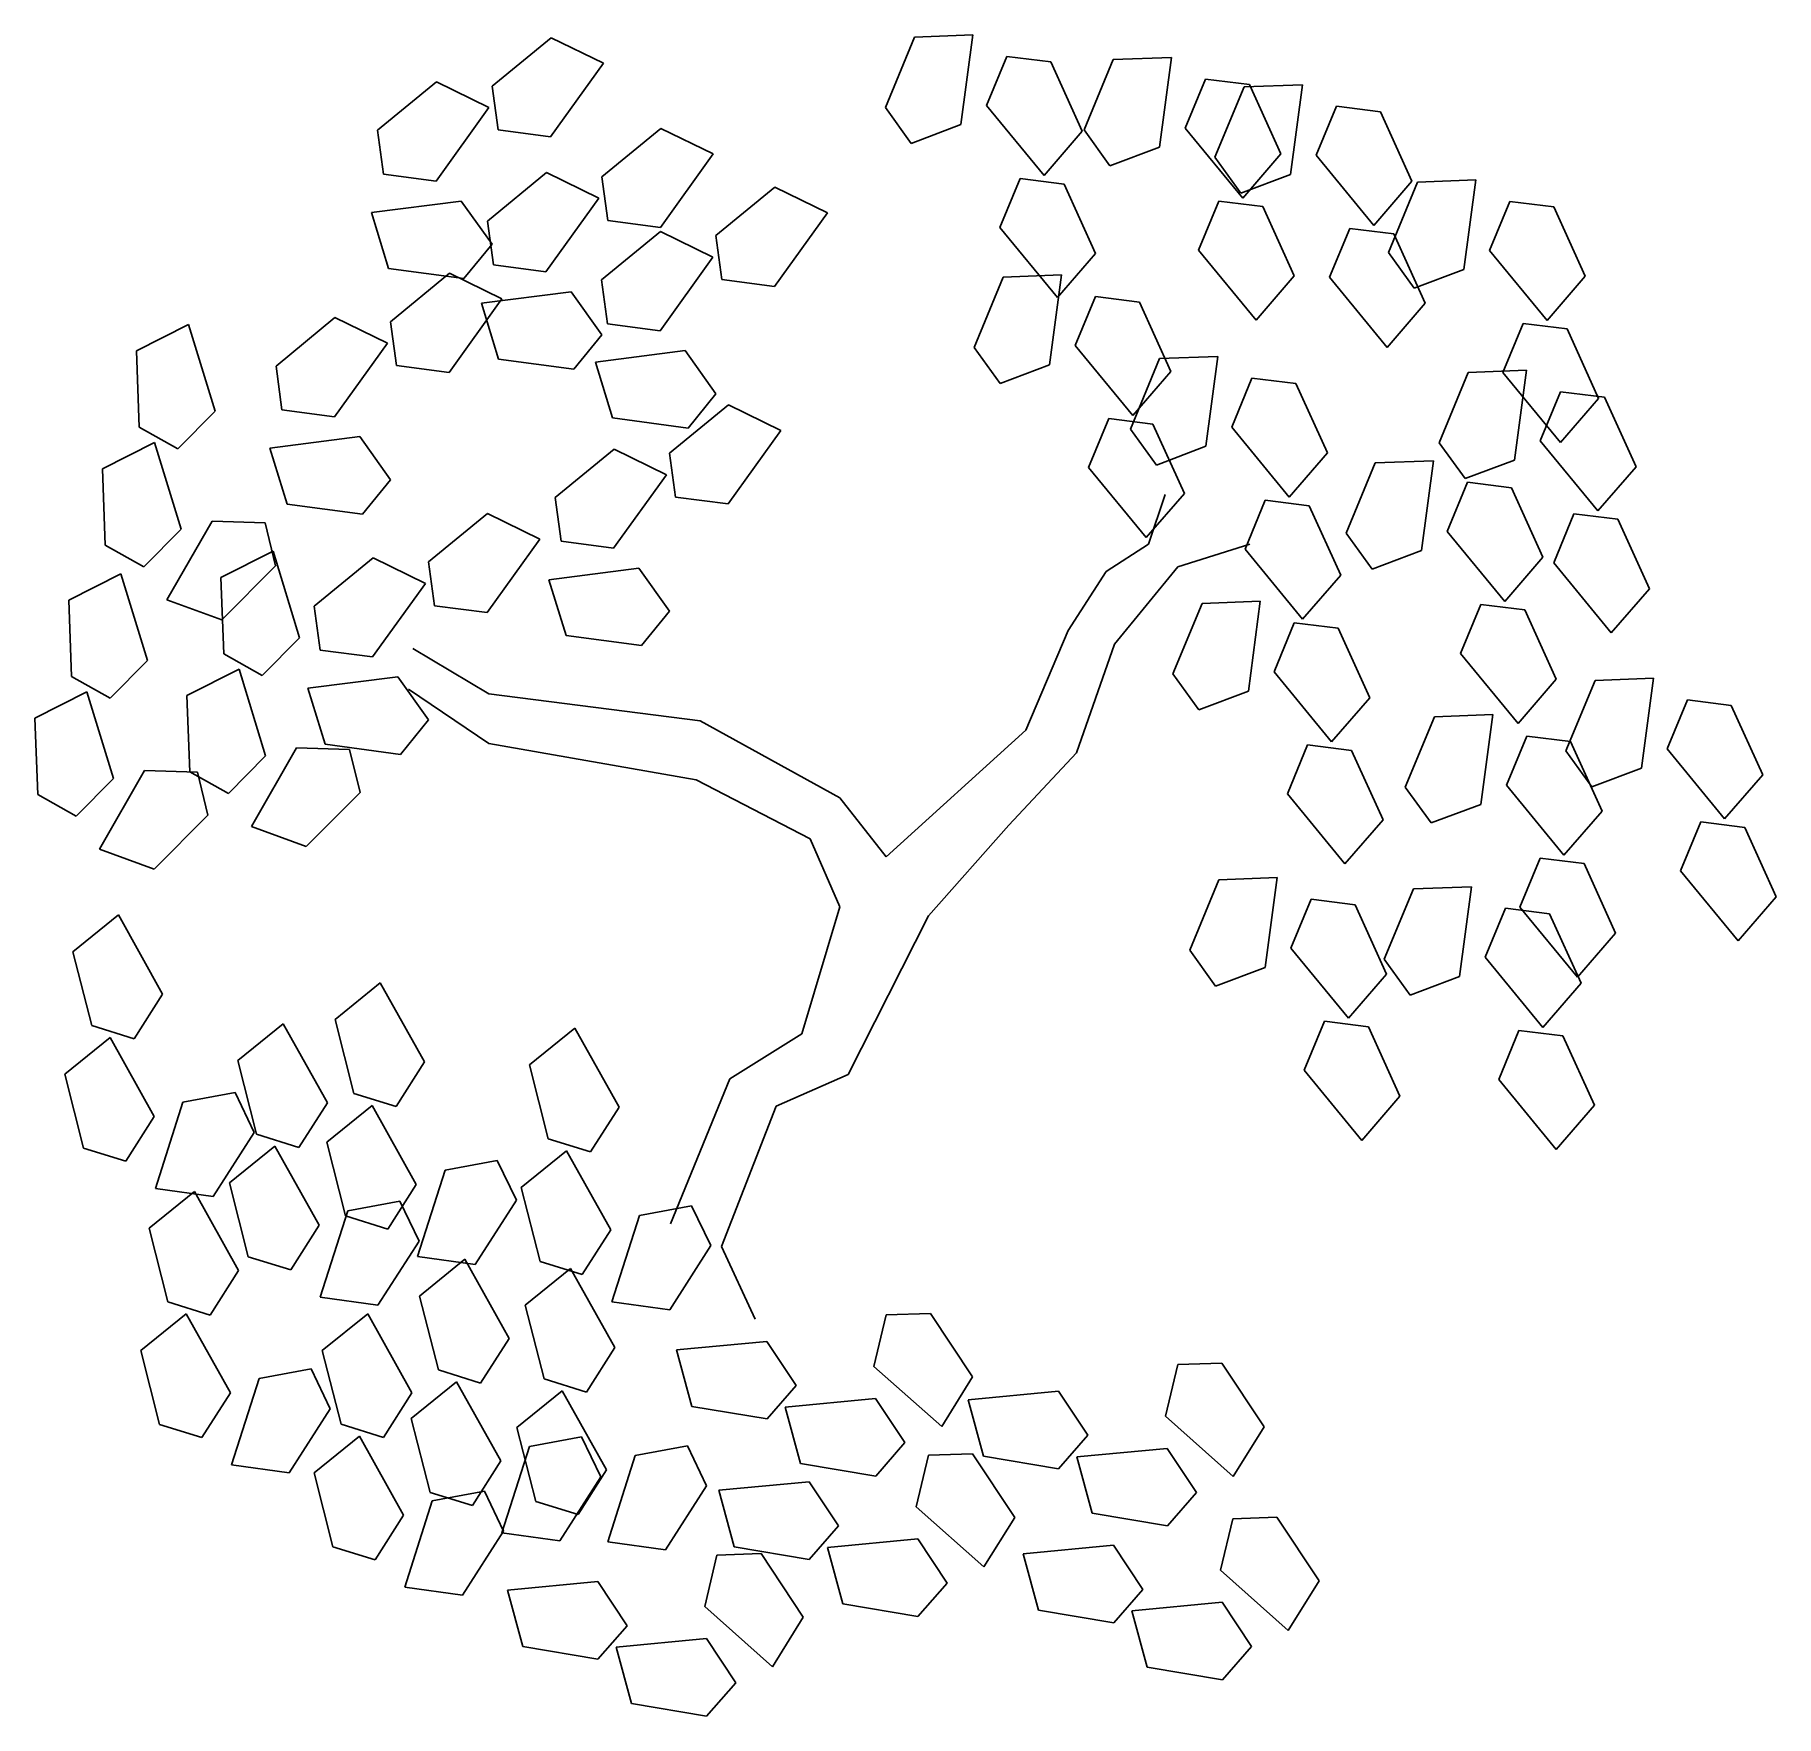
# Model space of a CAD drawing. Header units: millimetres. Extents: x 315.81 to 317.62, y 2603 to 2604.74.
import ezdxf

# ---------------------------------------------------------------- set-up
doc = ezdxf.new("R2010")
doc.units = ezdxf.units.MM
doc.header["$LTSCALE"] = 10
doc.layers.add('Vegetais', color=94, linetype='Continuous')

msp = doc.modelspace()

# ---------------------------------------------------------------- linework, layer by layer
at = {"layer": 'Vegetais'}
for p, q in [((316.2855, 2604.6843), (316.3466, 2604.7344)), ((316.3466, 2604.7344), (316.4009, 2604.7079)), ((316.6931, 2604.6621), (316.7233, 2604.7351)), ((316.7233, 2604.7351), (316.7838, 2604.7373)), ((316.7838, 2604.7373), (316.7714, 2604.6443)), ((316.4009, 2604.7079), (316.3461, 2604.6317)), ((316.798, 2604.6642), (316.8189, 2604.715)), ((316.8189, 2604.715), (316.8645, 2604.7093)), ((316.8645, 2604.7093), (316.8971, 2604.6374)), ((316.899, 2604.6388), (316.9293, 2604.7117)), ((316.9293, 2604.7117), (316.9897, 2604.714)), ((316.9897, 2604.714), (316.9773, 2604.6209)), ((316.1668, 2604.6385), (316.2279, 2604.6885)), ((316.2279, 2604.6885), (316.2823, 2604.662)), ((317.0039, 2604.6408), (317.0248, 2604.6916)), ((317.0248, 2604.6916), (317.0704, 2604.6859)), ((316.2917, 2604.6388), (316.2855, 2604.6843)), ((317.0347, 2604.6105), (317.065, 2604.6835)), ((317.065, 2604.6835), (317.1254, 2604.6857)), ((317.0704, 2604.6859), (317.1031, 2604.614)), ((317.1254, 2604.6857), (317.113, 2604.5927)), ((316.2823, 2604.662), (316.2275, 2604.5858)), ((316.72, 2604.6249), (316.6931, 2604.6621)), ((316.8576, 2604.5917), (316.798, 2604.6642)), ((317.1397, 2604.6126), (317.1606, 2604.6634)), ((317.1606, 2604.6634), (317.2061, 2604.6577)), ((317.2061, 2604.6577), (317.2388, 2604.5858)), ((316.173, 2604.593), (316.1668, 2604.6385)), ((316.3461, 2604.6317), (316.2917, 2604.6388)), ((316.3994, 2604.5904), (316.4605, 2604.6404)), ((316.4605, 2604.6404), (316.5148, 2604.614)), ((316.7714, 2604.6443), (316.72, 2604.6249)), ((316.8971, 2604.6374), (316.8576, 2604.5917)), ((316.9259, 2604.6016), (316.899, 2604.6388)), ((317.0635, 2604.5683), (317.0039, 2604.6408)), ((316.9773, 2604.6209), (316.9259, 2604.6016)), ((316.5148, 2604.614), (316.46, 2604.5377)), ((317.0616, 2604.5733), (317.0347, 2604.6105)), ((317.1031, 2604.614), (317.0635, 2604.5683)), ((317.1992, 2604.54), (317.1397, 2604.6126)), ((316.2275, 2604.5858), (316.173, 2604.593)), ((316.2808, 2604.5445), (316.3418, 2604.5946)), ((316.3418, 2604.5946), (316.3962, 2604.5681)), ((316.4056, 2604.5449), (316.3994, 2604.5904)), ((316.8118, 2604.5378), (316.8328, 2604.5885)), ((316.8328, 2604.5885), (316.8783, 2604.5828)), ((316.8783, 2604.5828), (316.911, 2604.5109)), ((317.113, 2604.5927), (317.0616, 2604.5733)), ((317.2388, 2604.5858), (317.1992, 2604.54)), ((317.2144, 2604.512), (317.2447, 2604.5849)), ((317.2447, 2604.5849), (317.3051, 2604.5872)), ((317.3051, 2604.5872), (317.2927, 2604.4941)), ((316.1604, 2604.5532), (316.2536, 2604.5652)), ((316.2536, 2604.5652), (316.2855, 2604.5205)), ((316.3962, 2604.5681), (316.3414, 2604.4918)), ((316.5176, 2604.5294), (316.5787, 2604.5795)), ((316.5787, 2604.5795), (316.6331, 2604.553)), ((317.0178, 2604.5144), (317.0387, 2604.5652)), ((317.0387, 2604.5652), (317.0842, 2604.5595)), ((317.3193, 2604.514), (317.3403, 2604.5648)), ((317.3403, 2604.5648), (317.3858, 2604.5591)), ((316.1782, 2604.4954), (316.1604, 2604.5532)), ((316.2869, 2604.499), (316.2808, 2604.5445)), ((316.46, 2604.5377), (316.4056, 2604.5449)), ((316.6331, 2604.553), (316.5783, 2604.4767)), ((317.0842, 2604.5595), (317.1169, 2604.4876)), ((317.3858, 2604.5591), (317.4185, 2604.4872)), ((316.399, 2604.4835), (316.4601, 2604.5336)), ((316.4601, 2604.5336), (316.5144, 2604.5071)), ((316.5238, 2604.4839), (316.5176, 2604.5294)), ((316.8714, 2604.4652), (316.8118, 2604.5378)), ((317.1535, 2604.4862), (317.1744, 2604.5369)), ((317.1744, 2604.5369), (317.22, 2604.5312)), ((317.22, 2604.5312), (317.2527, 2604.4593)), ((316.2855, 2604.5205), (316.2564, 2604.4849)), ((316.911, 2604.5109), (316.8714, 2604.4652)), ((317.0773, 2604.4418), (317.0178, 2604.5144)), ((317.2413, 2604.4748), (317.2144, 2604.512)), ((317.3789, 2604.4415), (317.3193, 2604.514)), ((316.2564, 2604.4849), (316.1782, 2604.4954)), ((316.1803, 2604.4402), (316.2414, 2604.4903)), ((316.2414, 2604.4903), (316.2957, 2604.4638)), ((316.3414, 2604.4918), (316.2869, 2604.499)), ((316.5144, 2604.5071), (316.4596, 2604.4309)), ((317.2927, 2604.4941), (317.2413, 2604.4748)), ((316.4052, 2604.438), (316.399, 2604.4835)), ((316.5783, 2604.4767), (316.5238, 2604.4839)), ((316.7851, 2604.4134), (316.8153, 2604.4863)), ((316.8153, 2604.4863), (316.8758, 2604.4886)), ((316.8758, 2604.4886), (316.8634, 2604.3955)), ((317.1169, 2604.4876), (317.0773, 2604.4418)), ((317.2131, 2604.4136), (317.1535, 2604.4862)), ((317.4185, 2604.4872), (317.3789, 2604.4415)), ((316.2957, 2604.4638), (316.2409, 2604.3875)), ((316.2744, 2604.4593), (316.3675, 2604.4712)), ((316.2921, 2604.4015), (316.2744, 2604.4593)), ((316.3675, 2604.4712), (316.3994, 2604.4265)), ((316.89, 2604.4155), (316.9109, 2604.4662)), ((316.9109, 2604.4662), (316.9565, 2604.4605)), ((316.9565, 2604.4605), (316.9891, 2604.3886)), ((317.2527, 2604.4593), (317.2131, 2604.4136)), ((315.9169, 2604.4099), (315.9709, 2604.4372)), ((315.9709, 2604.4372), (315.9985, 2604.3474)), ((316.0617, 2604.3943), (316.1227, 2604.4444)), ((316.1227, 2604.4444), (316.1771, 2604.4179)), ((316.1865, 2604.3947), (316.1803, 2604.4402)), ((316.4596, 2604.4309), (316.4052, 2604.438)), ((317.3332, 2604.3876), (317.3541, 2604.4384)), ((317.3541, 2604.4384), (317.3997, 2604.4327)), ((316.1771, 2604.4179), (316.1223, 2604.3417)), ((316.3994, 2604.4265), (316.3704, 2604.391)), ((317.3997, 2604.4327), (317.4323, 2604.3608)), ((315.9199, 2604.331), (315.9169, 2604.4099)), ((316.3704, 2604.391), (316.2921, 2604.4015)), ((316.3926, 2604.3983), (316.4857, 2604.4103)), ((316.4857, 2604.4103), (316.5176, 2604.3656)), ((316.812, 2604.3762), (316.7851, 2604.4134)), ((316.9496, 2604.3429), (316.89, 2604.4155)), ((316.9472, 2604.3289), (316.9774, 2604.4019)), ((316.9774, 2604.4019), (317.0378, 2604.4041)), ((317.0378, 2604.4041), (317.0254, 2604.3111)), ((316.0678, 2604.3488), (316.0617, 2604.3943)), ((316.2409, 2604.3875), (316.1865, 2604.3947)), ((316.4103, 2604.3405), (316.3926, 2604.3983)), ((316.8634, 2604.3955), (316.812, 2604.3762)), ((316.9891, 2604.3886), (316.9496, 2604.3429)), ((317.0521, 2604.331), (317.073, 2604.3818)), ((317.073, 2604.3818), (317.1186, 2604.3761)), ((317.267, 2604.3148), (317.2973, 2604.3877)), ((317.2973, 2604.3877), (317.3577, 2604.39)), ((317.3928, 2604.315), (317.3332, 2604.3876)), ((317.3577, 2604.39), (317.3453, 2604.2969)), ((316.5176, 2604.3656), (316.4886, 2604.33)), ((317.1186, 2604.3761), (317.1512, 2604.3042)), ((317.3719, 2604.3169), (317.3928, 2604.3676)), ((317.3928, 2604.3676), (317.4384, 2604.3619)), ((315.9985, 2604.3474), (315.9598, 2604.3084)), ((316.1223, 2604.3417), (316.0678, 2604.3488)), ((316.4695, 2604.304), (316.5306, 2604.3541)), ((316.5306, 2604.3541), (316.5849, 2604.3276)), ((317.4323, 2604.3608), (317.3928, 2604.315)), ((317.4384, 2604.3619), (317.4711, 2604.29)), ((315.9598, 2604.3084), (315.9199, 2604.331)), ((316.4886, 2604.33), (316.4103, 2604.3405)), ((316.5849, 2604.3276), (316.5301, 2604.2514)), ((316.9038, 2604.289), (316.9248, 2604.3398)), ((316.9248, 2604.3398), (316.9703, 2604.3341)), ((316.9741, 2604.2917), (316.9472, 2604.3289)), ((316.9703, 2604.3341), (317.003, 2604.2622)), ((317.1117, 2604.2584), (317.0521, 2604.331)), ((315.8817, 2604.2877), (315.9357, 2604.3149)), ((315.9357, 2604.3149), (315.9633, 2604.2252)), ((316.0553, 2604.3091), (316.1484, 2604.3211)), ((316.1484, 2604.3211), (316.1803, 2604.2764)), ((317.0254, 2604.3111), (316.9741, 2604.2917)), ((317.2939, 2604.2776), (317.267, 2604.3148)), ((317.4315, 2604.2443), (317.3719, 2604.3169)), ((316.073, 2604.2513), (316.0553, 2604.3091)), ((316.3508, 2604.2582), (316.4119, 2604.3082)), ((316.4119, 2604.3082), (316.4663, 2604.2817)), ((316.4757, 2604.2585), (316.4695, 2604.304)), ((317.1512, 2604.3042), (317.1117, 2604.2584)), ((317.1706, 2604.221), (317.2008, 2604.2939)), ((317.2008, 2604.2939), (317.2613, 2604.2962)), ((317.2613, 2604.2962), (317.2489, 2604.2031)), ((317.3453, 2604.2969), (317.2939, 2604.2776)), ((315.8846, 2604.2087), (315.8817, 2604.2877)), ((316.1803, 2604.2764), (316.1513, 2604.2408)), ((316.4663, 2604.2817), (316.4115, 2604.2055)), ((316.9634, 2604.2165), (316.9038, 2604.289)), ((317.2755, 2604.223), (317.2964, 2604.2738)), ((317.2964, 2604.2738), (317.342, 2604.2681)), ((317.4711, 2604.29), (317.4315, 2604.2443)), ((316.357, 2604.2127), (316.3508, 2604.2582)), ((316.5301, 2604.2514), (316.4757, 2604.2585)), ((317.003, 2604.2622), (316.9634, 2604.2165)), ((317.0659, 2604.2046), (317.0869, 2604.2553)), ((317.0869, 2604.2553), (317.1324, 2604.2496)), ((317.342, 2604.2681), (317.3746, 2604.1962)), ((316.1513, 2604.2408), (316.073, 2604.2513)), ((316.2197, 2604.1915), (316.2808, 2604.2415)), ((316.2808, 2604.2415), (316.3351, 2604.215)), ((317.1324, 2604.2496), (317.1651, 2604.1777)), ((317.3858, 2604.1904), (317.4067, 2604.2412)), ((317.4067, 2604.2412), (317.4523, 2604.2355)), ((315.9633, 2604.2252), (315.9246, 2604.1862)), ((315.9486, 2604.1521), (315.9955, 2604.2335)), ((315.9955, 2604.2335), (316.0503, 2604.2319)), ((316.0503, 2604.2319), (316.0611, 2604.1872)), ((317.1975, 2604.1838), (317.1706, 2604.221)), ((317.3351, 2604.1505), (317.2755, 2604.223)), ((317.4523, 2604.2355), (317.4849, 2604.1636)), ((315.9246, 2604.1862), (315.8846, 2604.2087)), ((316.0045, 2604.1751), (316.0585, 2604.2024)), ((316.0585, 2604.2024), (316.086, 2604.1126)), ((316.3351, 2604.215), (316.2803, 2604.1388)), ((316.4115, 2604.2055), (316.357, 2604.2127)), ((317.1255, 2604.132), (317.0659, 2604.2046)), ((317.2489, 2604.2031), (317.1975, 2604.1838)), ((316.0611, 2604.1872), (316.0054, 2604.1313)), ((316.1011, 2604.1456), (316.1622, 2604.1956)), ((316.1622, 2604.1956), (316.2165, 2604.1691)), ((316.2259, 2604.146), (316.2197, 2604.1915)), ((316.3444, 2604.1729), (316.4376, 2604.1849)), ((316.4376, 2604.1849), (316.4695, 2604.1402)), ((317.3746, 2604.1962), (317.3351, 2604.1505)), ((317.4454, 2604.1179), (317.3858, 2604.1904)), ((315.8469, 2604.1517), (315.9008, 2604.1789)), ((315.9008, 2604.1789), (315.9284, 2604.0892)), ((316.0074, 2604.0962), (316.0045, 2604.1751)), ((316.2165, 2604.1691), (316.1617, 2604.0929)), ((316.3622, 2604.1151), (316.3444, 2604.1729)), ((317.1651, 2604.1777), (317.1255, 2604.132)), ((315.8498, 2604.0727), (315.8469, 2604.1517)), ((316.0054, 2604.1313), (315.9486, 2604.1521)), ((316.991, 2604.0754), (317.0213, 2604.1484)), ((317.0213, 2604.1484), (317.0817, 2604.1506)), ((317.0817, 2604.1506), (317.0693, 2604.0576)), ((317.2893, 2604.0966), (317.3103, 2604.1474)), ((317.3103, 2604.1474), (317.3558, 2604.1417)), ((317.4849, 2604.1636), (317.4454, 2604.1179)), ((316.1073, 2604.1001), (316.1011, 2604.1456)), ((316.2803, 2604.1388), (316.2259, 2604.146)), ((316.4695, 2604.1402), (316.4404, 2604.1046)), ((317.3558, 2604.1417), (317.3885, 2604.0698)), ((316.086, 2604.1126), (316.0474, 2604.0736)), ((316.4404, 2604.1046), (316.3622, 2604.1151)), ((317.0959, 2604.0775), (317.1168, 2604.1283)), ((317.1168, 2604.1283), (317.1624, 2604.1226)), ((317.1624, 2604.1226), (317.1951, 2604.0507)), ((316.0474, 2604.0736), (316.0074, 2604.0962)), ((316.1617, 2604.0929), (316.1073, 2604.1001)), ((317.3489, 2604.024), (317.2893, 2604.0966)), ((315.9284, 2604.0892), (315.8897, 2604.0502)), ((315.9693, 2604.0529), (316.0233, 2604.0802)), ((316.0233, 2604.0802), (316.0508, 2603.9904)), ((317.0179, 2604.0382), (316.991, 2604.0754)), ((317.1555, 2604.0049), (317.0959, 2604.0775)), ((315.8116, 2604.0294), (315.8656, 2604.0567)), ((315.8897, 2604.0502), (315.8498, 2604.0727)), ((315.8656, 2604.0567), (315.8932, 2603.9669)), ((316.0947, 2604.0604), (316.1878, 2604.0723)), ((316.1124, 2604.0026), (316.0947, 2604.0604)), ((316.1878, 2604.0723), (316.2197, 2604.0276)), ((317.0693, 2604.0576), (317.0179, 2604.0382)), ((317.3885, 2604.0698), (317.3489, 2604.024)), ((317.3984, 2603.9956), (317.4287, 2604.0685)), ((317.4287, 2604.0685), (317.4891, 2604.0708)), ((317.4891, 2604.0708), (317.4767, 2603.9777)), ((315.9722, 2603.974), (315.9693, 2604.0529)), ((317.1951, 2604.0507), (317.1555, 2604.0049)), ((317.5033, 2603.9977), (317.5243, 2604.0484)), ((317.5243, 2604.0484), (317.5698, 2604.0427)), ((317.5698, 2604.0427), (317.6025, 2603.9708)), ((315.8146, 2603.9505), (315.8116, 2604.0294)), ((316.2197, 2604.0276), (316.1907, 2603.992)), ((317.2319, 2603.9581), (317.2622, 2604.031)), ((317.2622, 2604.031), (317.3226, 2604.0333)), ((317.3226, 2604.0333), (317.3102, 2603.9402)), ((316.1907, 2603.992), (316.1124, 2604.0026)), ((317.3368, 2603.9602), (317.3578, 2604.0109)), ((317.3578, 2604.0109), (317.4033, 2604.0052)), ((317.4033, 2604.0052), (317.436, 2603.9333)), ((316.0508, 2603.9904), (316.0122, 2603.9514)), ((316.0362, 2603.9174), (316.083, 2603.9988)), ((316.083, 2603.9988), (316.1379, 2603.9971)), ((316.1379, 2603.9971), (316.1487, 2603.9525)), ((317.1098, 2603.9511), (317.1307, 2604.0018)), ((317.1307, 2604.0018), (317.1762, 2603.9961)), ((317.1762, 2603.9961), (317.2089, 2603.9242)), ((317.4253, 2603.9584), (317.3984, 2603.9956)), ((317.5629, 2603.9251), (317.5033, 2603.9977)), ((315.8932, 2603.9669), (315.8545, 2603.9279)), ((315.8786, 2603.8939), (315.9254, 2603.9753)), ((315.9254, 2603.9753), (315.9803, 2603.9736)), ((316.0122, 2603.9514), (315.9722, 2603.974)), ((315.9803, 2603.9736), (315.991, 2603.929)), ((317.4767, 2603.9777), (317.4253, 2603.9584)), ((317.6025, 2603.9708), (317.5629, 2603.9251)), ((315.8545, 2603.9279), (315.8146, 2603.9505)), ((316.1487, 2603.9525), (316.093, 2603.8965)), ((317.1694, 2603.8785), (317.1098, 2603.9511)), ((317.2588, 2603.9209), (317.2319, 2603.9581)), ((317.3964, 2603.8876), (317.3368, 2603.9602)), ((317.3102, 2603.9402), (317.2588, 2603.9209)), ((317.436, 2603.9333), (317.3964, 2603.8876)), ((315.991, 2603.929), (315.9353, 2603.873)), ((316.093, 2603.8965), (316.0362, 2603.9174)), ((317.2089, 2603.9242), (317.1694, 2603.8785)), ((317.5172, 2603.8712), (317.5381, 2603.922)), ((317.5381, 2603.922), (317.5837, 2603.9163)), ((317.5837, 2603.9163), (317.6163, 2603.8444)), ((315.9353, 2603.873), (315.8786, 2603.8939)), ((317.3507, 2603.8337), (317.3716, 2603.8845)), ((317.3716, 2603.8845), (317.4172, 2603.8788)), ((317.4172, 2603.8788), (317.4498, 2603.8069)), ((317.0085, 2603.7891), (317.0388, 2603.862)), ((317.0388, 2603.862), (317.0992, 2603.8643)), ((317.0992, 2603.8643), (317.0868, 2603.7712)), ((317.5768, 2603.7987), (317.5172, 2603.8712)), ((317.1134, 2603.7911), (317.1343, 2603.8419)), ((317.1343, 2603.8419), (317.1799, 2603.8362)), ((317.21, 2603.7797), (317.2403, 2603.8526)), ((317.2403, 2603.8526), (317.3007, 2603.8549)), ((317.3007, 2603.8549), (317.2883, 2603.7618)), ((317.6163, 2603.8444), (317.5768, 2603.7987)), ((315.8512, 2603.7876), (315.8982, 2603.8256)), ((315.8982, 2603.8256), (315.9441, 2603.7437)), ((317.1799, 2603.8362), (317.2126, 2603.7643)), ((317.3149, 2603.7818), (317.3358, 2603.8325)), ((317.3358, 2603.8325), (317.3814, 2603.8268)), ((317.4103, 2603.7612), (317.3507, 2603.8337)), ((317.3814, 2603.8268), (317.4141, 2603.7549)), ((317.4498, 2603.8069), (317.4103, 2603.7612)), ((315.8707, 2603.7111), (315.8512, 2603.7876)), ((317.0354, 2603.7519), (317.0085, 2603.7891)), ((317.173, 2603.7186), (317.1134, 2603.7911)), ((317.0868, 2603.7712), (317.0354, 2603.7519)), ((317.2369, 2603.7425), (317.21, 2603.7797)), ((317.3745, 2603.7092), (317.3149, 2603.7818)), ((316.1228, 2603.7172), (316.1697, 2603.7553)), ((316.1697, 2603.7553), (316.2156, 2603.6734)), ((317.2126, 2603.7643), (317.173, 2603.7186)), ((317.2883, 2603.7618), (317.2369, 2603.7425)), ((317.4141, 2603.7549), (317.3745, 2603.7092)), ((315.9441, 2603.7437), (315.9145, 2603.6974)), ((316.1423, 2603.6407), (316.1228, 2603.7172)), ((317.1273, 2603.6647), (317.1482, 2603.7155)), ((317.1482, 2603.7155), (317.1937, 2603.7098)), ((315.8426, 2603.6607), (315.8896, 2603.6987)), ((315.9145, 2603.6974), (315.8707, 2603.7111)), ((315.8896, 2603.6987), (315.9355, 2603.6168)), ((316.022, 2603.675), (316.069, 2603.713)), ((316.069, 2603.713), (316.1149, 2603.6311)), ((316.3243, 2603.6703), (316.3712, 2603.7083)), ((316.3712, 2603.7083), (316.4171, 2603.6264)), ((317.1937, 2603.7098), (317.2264, 2603.6379)), ((317.3288, 2603.6553), (317.3497, 2603.7061)), ((317.3497, 2603.7061), (317.3952, 2603.7004)), ((317.3952, 2603.7004), (317.4279, 2603.6285)), ((315.8621, 2603.5841), (315.8426, 2603.6607)), ((316.0415, 2603.5985), (316.022, 2603.675)), ((316.2156, 2603.6734), (316.1861, 2603.6271)), ((316.3438, 2603.5937), (316.3243, 2603.6703)), ((317.1868, 2603.5921), (317.1273, 2603.6647)), ((315.9652, 2603.6318), (316.0192, 2603.6418)), ((316.0192, 2603.6418), (316.0391, 2603.6004)), ((317.3884, 2603.5828), (317.3288, 2603.6553)), ((315.9366, 2603.5423), (315.9652, 2603.6318)), ((316.1149, 2603.6311), (316.0854, 2603.5848)), ((316.1142, 2603.5903), (316.1611, 2603.6284)), ((316.1861, 2603.6271), (316.1423, 2603.6407)), ((316.1611, 2603.6284), (316.207, 2603.5465)), ((316.4171, 2603.6264), (316.3876, 2603.5801)), ((317.2264, 2603.6379), (317.1868, 2603.5921)), ((317.4279, 2603.6285), (317.3884, 2603.5828)), ((315.9355, 2603.6168), (315.9059, 2603.5705)), ((316.0391, 2603.6004), (315.9965, 2603.5339)), ((316.0854, 2603.5848), (316.0415, 2603.5985)), ((316.1337, 2603.5138), (316.1142, 2603.5903)), ((316.3876, 2603.5801), (316.3438, 2603.5937)), ((315.9059, 2603.5705), (315.8621, 2603.5841)), ((316.0134, 2603.5481), (316.0604, 2603.5861)), ((316.0604, 2603.5861), (316.1063, 2603.5042)), ((316.2368, 2603.5614), (316.2908, 2603.5714)), ((316.2908, 2603.5714), (316.3107, 2603.5301)), ((316.3157, 2603.5433), (316.3627, 2603.5814)), ((316.3627, 2603.5814), (316.4086, 2603.4995)), ((316.2082, 2603.472), (316.2368, 2603.5614)), ((315.93, 2603.5012), (315.977, 2603.5393)), ((315.9965, 2603.5339), (315.9366, 2603.5423)), ((315.977, 2603.5393), (316.0229, 2603.4574)), ((316.0329, 2603.4716), (316.0134, 2603.5481)), ((316.207, 2603.5465), (316.1775, 2603.5002)), ((316.3352, 2603.4668), (316.3157, 2603.5433)), ((316.1075, 2603.4297), (316.136, 2603.5192)), ((316.136, 2603.5192), (316.19, 2603.5292)), ((316.19, 2603.5292), (316.21, 2603.4878)), ((316.3107, 2603.5301), (316.2681, 2603.4636)), ((316.4383, 2603.5144), (316.4923, 2603.5244)), ((316.4923, 2603.5244), (316.5122, 2603.4831)), ((315.9495, 2603.4247), (315.93, 2603.5012)), ((316.1063, 2603.5042), (316.0768, 2603.4579)), ((316.1775, 2603.5002), (316.1337, 2603.5138)), ((316.4086, 2603.4995), (316.379, 2603.4532)), ((316.4097, 2603.425), (316.4383, 2603.5144)), ((316.21, 2603.4878), (316.1673, 2603.4214)), ((316.5122, 2603.4831), (316.4696, 2603.4166)), ((316.5232, 2603.4821), (316.5582, 2603.4069)), ((316.0768, 2603.4579), (316.0329, 2603.4716)), ((316.2681, 2603.4636), (316.2082, 2603.472)), ((316.2103, 2603.4309), (316.2573, 2603.4689)), ((316.2573, 2603.4689), (316.3032, 2603.387)), ((316.379, 2603.4532), (316.3352, 2603.4668)), ((316.0229, 2603.4574), (315.9934, 2603.4111)), ((316.3199, 2603.4215), (316.3669, 2603.4595)), ((316.3669, 2603.4595), (316.4128, 2603.3776)), ((316.1673, 2603.4214), (316.1075, 2603.4297)), ((316.2299, 2603.3543), (316.2103, 2603.4309)), ((316.4696, 2603.4166), (316.4097, 2603.425)), ((315.9214, 2603.3743), (315.9684, 2603.4124)), ((315.9934, 2603.4111), (315.9495, 2603.4247)), ((315.9684, 2603.4124), (316.0143, 2603.3305)), ((316.1096, 2603.3745), (316.1566, 2603.4126)), ((316.1566, 2603.4126), (316.2025, 2603.3307)), ((316.3395, 2603.345), (316.3199, 2603.4215)), ((316.6812, 2603.358), (316.6939, 2603.4114)), ((316.6939, 2603.4114), (316.7398, 2603.4129)), ((316.7398, 2603.4129), (316.7833, 2603.3471)), ((315.9409, 2603.2978), (315.9214, 2603.3743)), ((316.1291, 2603.298), (316.1096, 2603.3745)), ((316.3032, 2603.387), (316.2737, 2603.3407)), ((316.4128, 2603.3776), (316.3833, 2603.3313)), ((316.4768, 2603.375), (316.5703, 2603.3839)), ((316.4926, 2603.3166), (316.4768, 2603.375)), ((316.5703, 2603.3839), (316.6007, 2603.3382)), ((316.044, 2603.3454), (316.098, 2603.3554)), ((316.098, 2603.3554), (316.1179, 2603.3141)), ((316.2737, 2603.3407), (316.2299, 2603.3543)), ((316.7515, 2603.2957), (316.6812, 2603.358)), ((316.9835, 2603.3063), (316.9961, 2603.3598)), ((316.9961, 2603.3598), (317.042, 2603.3613)), ((317.042, 2603.3613), (317.0856, 2603.2955)), ((316.0154, 2603.256), (316.044, 2603.3454)), ((316.2017, 2603.304), (316.2487, 2603.342)), ((316.2487, 2603.342), (316.2946, 2603.2601)), ((316.3833, 2603.3313), (316.3395, 2603.345)), ((316.6007, 2603.3382), (316.5705, 2603.3036)), ((316.7833, 2603.3471), (316.7515, 2603.2957)), ((316.0143, 2603.3305), (315.9848, 2603.2842)), ((316.2025, 2603.3307), (316.1729, 2603.2844)), ((316.3113, 2603.2946), (316.3583, 2603.3326)), ((316.3583, 2603.3326), (316.4042, 2603.2507)), ((316.5705, 2603.3036), (316.4926, 2603.3166)), ((316.5894, 2603.3159), (316.6829, 2603.3247)), ((316.6829, 2603.3247), (316.7133, 2603.279)), ((316.779, 2603.3234), (316.8725, 2603.3323)), ((316.7949, 2603.265), (316.779, 2603.3234)), ((316.8725, 2603.3323), (316.9029, 2603.2866)), ((316.1179, 2603.3141), (316.0753, 2603.2476)), ((316.2213, 2603.2274), (316.2017, 2603.304)), ((316.6052, 2603.2575), (316.5894, 2603.3159)), ((317.0537, 2603.2441), (316.9835, 2603.3063)), ((315.9848, 2603.2842), (315.9409, 2603.2978)), ((316.101, 2603.2476), (316.148, 2603.2857)), ((316.1729, 2603.2844), (316.1291, 2603.298)), ((316.148, 2603.2857), (316.1939, 2603.2038)), ((316.3309, 2603.2181), (316.3113, 2603.2946)), ((316.3243, 2603.2751), (316.3783, 2603.2851)), ((316.3783, 2603.2851), (316.3983, 2603.2437)), ((316.9029, 2603.2866), (316.8727, 2603.252)), ((317.0856, 2603.2955), (317.0537, 2603.2441)), ((316.2958, 2603.1856), (316.3243, 2603.2751)), ((316.4054, 2603.1762), (316.4339, 2603.2657)), ((316.4339, 2603.2657), (316.4879, 2603.2757)), ((316.4879, 2603.2757), (316.5079, 2603.2343)), ((316.7133, 2603.279), (316.6831, 2603.2444)), ((316.725, 2603.2125), (316.7377, 2603.2659)), ((316.7377, 2603.2659), (316.7836, 2603.2675)), ((316.7836, 2603.2675), (316.8272, 2603.2016)), ((316.8727, 2603.252), (316.7949, 2603.265)), ((316.8917, 2603.2642), (316.9851, 2603.2731)), ((316.9075, 2603.2059), (316.8917, 2603.2642)), ((316.9851, 2603.2731), (317.0155, 2603.2274)), ((316.0753, 2603.2476), (316.0154, 2603.256)), ((316.1205, 2603.1711), (316.101, 2603.2476)), ((316.2946, 2603.2601), (316.2651, 2603.2138)), ((316.4042, 2603.2507), (316.3747, 2603.2044)), ((316.6831, 2603.2444), (316.6052, 2603.2575)), ((316.2651, 2603.2138), (316.2213, 2603.2274)), ((316.2236, 2603.2187), (316.2776, 2603.2287)), ((316.2776, 2603.2287), (316.2975, 2603.1874)), ((316.3983, 2603.2437), (316.3557, 2603.1772)), ((316.5079, 2603.2343), (316.4653, 2603.1679)), ((316.5206, 2603.2296), (316.6141, 2603.2384)), ((316.5364, 2603.1712), (316.5206, 2603.2296)), ((316.6141, 2603.2384), (316.6445, 2603.1927)), ((317.0155, 2603.2274), (316.9854, 2603.1928)), ((316.195, 2603.1293), (316.2236, 2603.2187)), ((316.3747, 2603.2044), (316.3309, 2603.2181)), ((316.7953, 2603.1502), (316.725, 2603.2125)), ((316.1939, 2603.2038), (316.1644, 2603.1575)), ((316.6445, 2603.1927), (316.6143, 2603.1581)), ((316.8272, 2603.2016), (316.7953, 2603.1502)), ((316.9854, 2603.1928), (316.9075, 2603.2059)), ((317.0405, 2603.1468), (317.0531, 2603.2002)), ((317.0531, 2603.2002), (317.099, 2603.2018)), ((317.099, 2603.2018), (317.1426, 2603.1359)), ((316.2975, 2603.1874), (316.2549, 2603.1209)), ((316.3557, 2603.1772), (316.2958, 2603.1856)), ((316.4653, 2603.1679), (316.4054, 2603.1762)), ((316.6332, 2603.1704), (316.7267, 2603.1793)), ((316.7267, 2603.1793), (316.7571, 2603.1336)), ((316.8361, 2603.1638), (316.9295, 2603.1727)), ((316.9295, 2603.1727), (316.9599, 2603.127)), ((316.1644, 2603.1575), (316.1205, 2603.1711)), ((316.5059, 2603.1092), (316.5186, 2603.1626)), ((316.5186, 2603.1626), (316.5645, 2603.1642)), ((316.6143, 2603.1581), (316.5364, 2603.1712)), ((316.5645, 2603.1642), (316.6081, 2603.0983)), ((316.6491, 2603.1121), (316.6332, 2603.1704)), ((316.8519, 2603.1055), (316.8361, 2603.1638)), ((317.1107, 2603.0845), (317.0405, 2603.1468)), ((316.2549, 2603.1209), (316.195, 2603.1293)), ((316.3015, 2603.1262), (316.395, 2603.1351)), ((316.3174, 2603.0679), (316.3015, 2603.1262)), ((316.395, 2603.1351), (316.4254, 2603.0894)), ((316.7571, 2603.1336), (316.7269, 2603.099)), ((316.9599, 2603.127), (316.9298, 2603.0924)), ((317.1426, 2603.1359), (317.1107, 2603.0845)), ((316.5762, 2603.0469), (316.5059, 2603.1092)), ((316.7269, 2603.099), (316.6491, 2603.1121)), ((316.9298, 2603.0924), (316.8519, 2603.1055)), ((316.9487, 2603.1047), (317.0421, 2603.1136)), ((316.9645, 2603.0463), (316.9487, 2603.1047)), ((317.0421, 2603.1136), (317.0725, 2603.0679)), ((316.4254, 2603.0894), (316.3952, 2603.0548)), ((316.6081, 2603.0983), (316.5762, 2603.0469)), ((316.3952, 2603.0548), (316.3174, 2603.0679)), ((316.4141, 2603.0671), (316.5076, 2603.076)), ((316.43, 2603.0087), (316.4141, 2603.0671)), ((316.5076, 2603.076), (316.538, 2603.0303)), ((317.0725, 2603.0679), (317.0424, 2603.0333)), ((317.0424, 2603.0333), (316.9645, 2603.0463)), ((316.538, 2603.0303), (316.5078, 2602.9957)), ((316.5078, 2602.9957), (316.43, 2603.0087))]:
    msp.add_line(p, q, dxfattribs=at)
at = {"layer": 'Vegetais', "color": 34}
for p, q in [((316.9657, 2604.2096), (316.9832, 2604.2612)), ((316.9219, 2604.1815), (316.9657, 2604.2096)), ((316.9964, 2604.1861), (317.0708, 2604.2096)), ((316.9306, 2604.1063), (316.9964, 2604.1861)), ((316.8825, 2604.1204), (316.9219, 2604.1815)), ((316.8386, 2604.0172), (316.8825, 2604.1204)), ((316.2822, 2604.0547), (316.2034, 2604.1017)), ((316.8912, 2603.9937), (316.9306, 2604.1063)), ((316.2822, 2604.0031), (316.199, 2604.0594)), ((316.5013, 2604.0266), (316.2822, 2604.0547)), ((316.6459, 2603.9468), (316.5013, 2604.0266)), ((316.4969, 2603.9655), (316.2822, 2604.0031)), ((316.694, 2603.8858), (316.8386, 2604.0172)), ((316.8211, 2603.9186), (316.8912, 2603.9937)), ((316.6152, 2603.9045), (316.4969, 2603.9655)), ((316.694, 2603.8858), (316.6459, 2603.9468)), ((316.7379, 2603.8247), (316.8211, 2603.9186)), ((316.6459, 2603.8341), (316.6152, 2603.9045)), ((316.6459, 2603.8341), (316.6065, 2603.7026)), ((316.7379, 2603.8247), (316.6546, 2603.6604)), ((316.6065, 2603.7026), (316.532, 2603.6558)), ((316.6546, 2603.6604), (316.5801, 2603.6275)), ((316.532, 2603.6558), (316.4706, 2603.5055)), ((316.5801, 2603.6275), (316.5232, 2603.4821))]:
    msp.add_line(p, q, dxfattribs=at)

doc.saveas('drawing.dxf')
